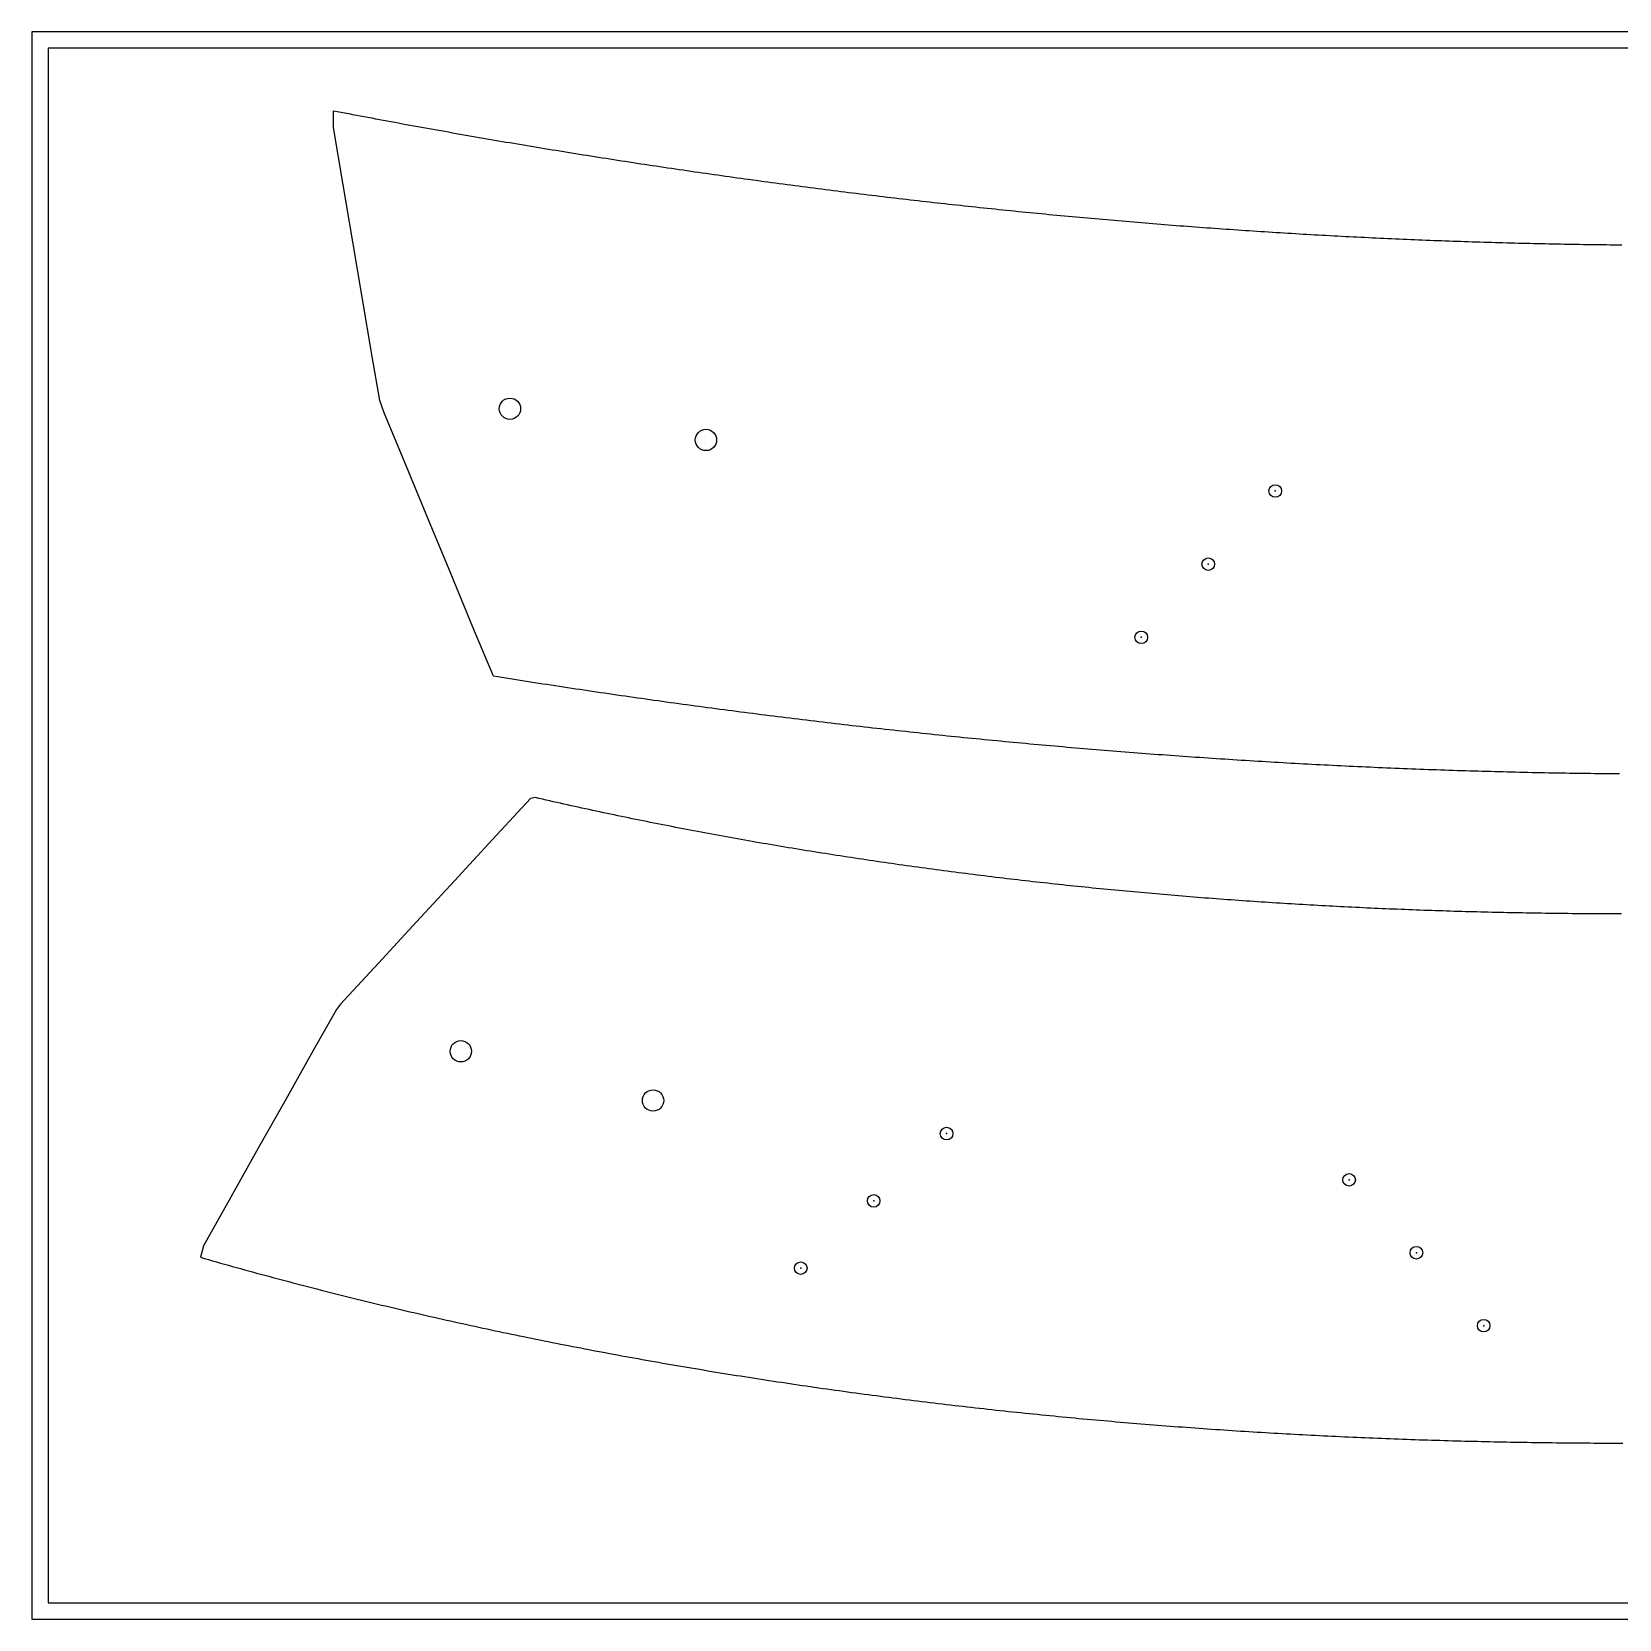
# Model space of a CAD drawing. Extents: x 15 to 497, y 19 to 601.
# Drawn here: x 137.66 to 185.66, y 18.99 to 66.99 of the extents above; entities that cross this region are included whole.
import ezdxf

# ---------------------------------------------------------------- set-up
doc = ezdxf.new("R2010")
doc.units = 0
doc.header["$PDMODE"] = 32
doc.header["$PDSIZE"] = 0.38
doc.layers.get('0').update_dxf_attribs({"linetype": 'CONTINUOUS'})
for name, color, linetype in [('CUT_SHEET', 1, 'CONTINUOUS'), ('DRILLING', 3, 'CONTINUOUS'), ('ENGRAVE', 4, 'CONTINUOUS')]:
    doc.layers.add(name, color=color, linetype=linetype)

# ---------------------------------------------------------------- blocks, each defined once
blk = doc.blocks.new('*U829')
at = {"layer": 'ENGRAVE'}
blk.add_point((0, 0), dxfattribs=at)
blk = doc.blocks.new('*U830')
at = {"layer": 'ENGRAVE', "color": 0, "linetype": 'BYBLOCK'}
for p in [(0, 0), (3, 0), (6, 0)]:
    blk.add_blockref('*U829', p, dxfattribs=at)
blk = doc.blocks.new('*U831')
at = {"layer": 'ENGRAVE'}
blk.add_point((0, 0), dxfattribs=at)
blk = doc.blocks.new('*U832')
at = {"layer": 'ENGRAVE', "color": 0, "linetype": 'BYBLOCK'}
for p in [(0, 0), (3, 0), (6, 0)]:
    blk.add_blockref('*U831', p, dxfattribs=at)
blk = doc.blocks.new('*U843')
at = {"layer": 'ENGRAVE'}
blk.add_point((0, 0), dxfattribs=at)
blk = doc.blocks.new('*U844')
at = {"layer": 'ENGRAVE', "color": 0, "linetype": 'BYBLOCK'}
for p in [(0, 0), (3, 0), (6, 0)]:
    blk.add_blockref('*U843', p, dxfattribs=at)

msp = doc.modelspace()

# ---------------------------------------------------------------- linework, layer by layer
for points in [[(185.662, 44.5464, 0), (185.536, 44.5475, 0), (185.411, 44.5486, 0), (185.285, 44.5499, 0), (185.159, 44.5512, 0), (185.033, 44.5526, 0), (184.908, 44.554, 0), (184.782, 44.5556, 0), (184.656, 44.5572, 0), (184.53, 44.5589, 0), (184.405, 44.5607, 0), (184.279, 44.5625, 0), (184.153, 44.5645, 0), (184.027, 44.5665, 0), (183.902, 44.5686, 0), (183.776, 44.5708, 0), (183.65, 44.573, 0), (183.524, 44.5753, 0), (183.399, 44.5777, 0), (183.273, 44.5802, 0), (183.147, 44.5828, 0), (183.021, 44.5854, 0), (182.896, 44.5881, 0), (182.77, 44.5909, 0), (182.644, 44.5937, 0), (182.519, 44.5967, 0), (182.393, 44.5997, 0), (182.267, 44.6028, 0), (182.141, 44.606, 0), (182.016, 44.6092, 0), (181.89, 44.6125, 0), (181.764, 44.6159, 0), (181.639, 44.6194, 0), (181.513, 44.623, 0), (181.387, 44.6266, 0), (181.261, 44.6303, 0), (181.136, 44.6341, 0), (181.01, 44.6379, 0), (180.884, 44.6419, 0), (180.759, 44.6459, 0), (180.633, 44.65, 0), (180.507, 44.6541, 0), (180.382, 44.6584, 0), (180.256, 44.6627, 0), (180.13, 44.6671, 0), (180.005, 44.6715, 0), (179.879, 44.6761, 0), (179.753, 44.6807, 0), (179.628, 44.6854, 0), (179.502, 44.6901, 0), (179.376, 44.695, 0), (179.251, 44.6999, 0), (179.125, 44.7049, 0), (178.999, 44.7099, 0), (178.874, 44.7151, 0), (178.748, 44.7203, 0), (178.622, 44.7256, 0), (178.497, 44.7309, 0), (178.371, 44.7364, 0), (178.246, 44.7419, 0), (178.12, 44.7475, 0), (177.994, 44.7531, 0), (177.869, 44.7588, 0), (177.743, 44.7647, 0), (177.618, 44.7705, 0), (177.492, 44.7765, 0), (177.366, 44.7825, 0), (177.241, 44.7886, 0), (177.115, 44.7948, 0), (176.99, 44.801, 0), (176.864, 44.8074, 0), (176.738, 44.8138, 0), (176.613, 44.8202, 0), (176.487, 44.8268, 0), (176.362, 44.8334, 0), (176.236, 44.8401, 0), (176.111, 44.8469, 0), (175.985, 44.8537, 0), (175.859, 44.8606, 0), (175.734, 44.8676, 0), (175.608, 44.8746, 0), (175.483, 44.8818, 0), (175.357, 44.889, 0), (175.232, 44.8962, 0), (175.106, 44.9036, 0), (174.981, 44.911, 0), (174.855, 44.9185, 0), (174.73, 44.9261, 0), (174.604, 44.9337, 0), (174.479, 44.9414, 0), (174.353, 44.9492, 0), (174.228, 44.957, 0), (174.102, 44.9649, 0), (173.977, 44.9729, 0), (173.851, 44.981, 0), (173.726, 44.9891, 0), (173.6, 44.9974, 0), (173.475, 45.0056, 0), (173.349, 45.014, 0), (173.224, 45.0224, 0), (173.098, 45.0309, 0), (172.973, 45.0395, 0), (172.847, 45.0481, 0), (172.722, 45.0568, 0), (172.597, 45.0656, 0), (172.471, 45.0745, 0), (172.346, 45.0834, 0), (172.22, 45.0924, 0), (172.095, 45.1014, 0), (171.97, 45.1106, 0), (171.844, 45.1198, 0), (171.719, 45.1291, 0), (171.593, 45.1384, 0), (171.468, 45.1478, 0), (171.343, 45.1573, 0), (171.217, 45.1669, 0), (171.092, 45.1765, 0), (170.966, 45.1862, 0), (170.841, 45.196, 0), (170.716, 45.2058, 0), (170.59, 45.2157, 0), (170.465, 45.2257, 0), (170.34, 45.2357, 0), (170.214, 45.2459, 0), (170.089, 45.256, 0), (169.964, 45.2663, 0), (169.838, 45.2766, 0), (169.713, 45.287, 0), (169.588, 45.2975, 0), (169.463, 45.308, 0), (169.337, 45.3186, 0), (169.212, 45.3293, 0), (169.087, 45.34, 0), (168.961, 45.3508, 0), (168.836, 45.3617, 0), (168.711, 45.3727, 0), (168.586, 45.3837, 0), (168.46, 45.3948, 0), (168.335, 45.4059, 0), (168.21, 45.4171, 0), (168.085, 45.4284, 0), (167.959, 45.4398, 0), (167.834, 45.4512, 0), (167.709, 45.4627, 0), (167.584, 45.4743, 0), (167.459, 45.4859, 0), (167.333, 45.4976, 0), (167.208, 45.5094, 0), (167.083, 45.5212, 0), (166.958, 45.5331, 0), (166.833, 45.5451, 0), (166.708, 45.5571, 0), (166.582, 45.5692, 0), (166.457, 45.5814, 0), (166.332, 45.5937, 0), (166.207, 45.606, 0), (166.082, 45.6183, 0), (165.957, 45.6308, 0), (165.832, 45.6433, 0), (165.707, 45.6559, 0), (165.581, 45.6685, 0), (165.456, 45.6813, 0), (165.331, 45.694, 0), (165.206, 45.7069, 0), (165.081, 45.7198, 0), (164.956, 45.7328, 0), (164.831, 45.7458, 0), (164.706, 45.759, 0), (164.581, 45.7722, 0), (164.456, 45.7854, 0), (164.331, 45.7987, 0), (164.206, 45.8121, 0), (164.081, 45.8256, 0), (163.956, 45.8391, 0), (163.831, 45.8527, 0), (163.706, 45.8663, 0), (163.581, 45.8801, 0), (163.456, 45.8939, 0), (163.331, 45.9077, 0), (163.206, 45.9216, 0), (163.081, 45.9356, 0), (162.956, 45.9497, 0), (162.831, 45.9638, 0), (162.706, 45.978, 0), (162.581, 45.9923, 0), (162.456, 46.0066, 0), (162.331, 46.021, 0), (162.206, 46.0354, 0), (162.081, 46.0499, 0), (161.957, 46.0645, 0), (161.832, 46.0792, 0), (161.707, 46.0939, 0), (161.582, 46.1087, 0), (161.457, 46.1235, 0), (161.332, 46.1384, 0), (161.207, 46.1534, 0), (161.083, 46.1685, 0), (160.958, 46.1836, 0), (160.833, 46.1988, 0), (160.708, 46.214, 0), (160.583, 46.2293, 0), (160.459, 46.2447, 0), (160.334, 46.2601, 0), (160.209, 46.2756, 0), (160.084, 46.2912, 0), (159.959, 46.3068, 0), (159.835, 46.3225, 0), (159.71, 46.3383, 0), (159.585, 46.3541, 0), (159.46, 46.37, 0), (159.336, 46.386, 0), (159.211, 46.402, 0), (159.086, 46.4181, 0), (158.962, 46.4343, 0), (158.837, 46.4505, 0), (158.712, 46.4668, 0), (158.588, 46.4831, 0), (158.463, 46.4995, 0), (158.338, 46.516, 0), (158.214, 46.5326, 0), (158.089, 46.5492, 0), (157.964, 46.5658, 0), (157.84, 46.5826, 0), (157.715, 46.5994, 0), (157.59, 46.6162, 0), (157.466, 46.6332, 0), (157.341, 46.6502, 0), (157.217, 46.6672, 0), (157.092, 46.6844, 0), (156.968, 46.7015, 0), (156.843, 46.7188, 0), (156.718, 46.7361, 0), (156.594, 46.7535, 0), (156.469, 46.7709, 0), (156.345, 46.7884, 0), (156.22, 46.806, 0), (156.096, 46.8236, 0), (155.971, 46.8413, 0), (155.847, 46.8591, 0), (155.722, 46.8769, 0), (155.598, 46.8948, 0), (155.473, 46.9128, 0), (155.349, 46.9308, 0), (155.225, 46.9489, 0), (155.1, 46.967, 0), (154.976, 46.9852, 0), (154.851, 47.0035, 0), (154.727, 47.0218, 0), (154.603, 47.0402, 0), (154.478, 47.0587, 0), (154.354, 47.0772, 0), (154.229, 47.0958, 0), (154.105, 47.1144, 0), (153.981, 47.1331, 0), (153.856, 47.1519, 0), (153.732, 47.1707, 0), (153.608, 47.1896, 0), (153.483, 47.2086, 0), (153.359, 47.2276, 0), (153.235, 47.2467, 0), (153.111, 47.2658, 0), (152.986, 47.2851, 0), (152.862, 47.3043, 0), (152.738, 47.3237, 0), (152.614, 47.3431, 0), (152.489, 47.3625, 0), (152.365, 47.382, 0), (152.241, 47.4016, 0), (152.117, 47.4213, 0), (151.992, 47.441, 0), (151.868, 47.4608, 0), (151.744, 47.4806, 0), (151.62, 47.5005, 0), (150.997, 48.9813, 0), (150.326, 50.6034, 0), (149.655, 52.2255, 0), (148.985, 53.8476, 0), (148.314, 55.4697, 0), (148.176, 55.8422, 0), (147.951, 57.1697, 0), (147.659, 58.9006, 0), (147.367, 60.6315, 0), (147.075, 62.3624, 0), (146.783, 64.0933, 0), (146.776, 64.6014, 0), (146.892, 64.5791, 0), (147.008, 64.5568, 0), (147.123, 64.5347, 0), (147.239, 64.5125, 0), (147.355, 64.4905, 0), (147.471, 64.4684, 0), (147.587, 64.4465, 0), (147.703, 64.4246, 0), (147.819, 64.4027, 0), (147.936, 64.381, 0), (148.052, 64.3592, 0), (148.168, 64.3375, 0), (148.284, 64.3159, 0), (148.4, 64.2944, 0), (148.516, 64.2729, 0), (148.632, 64.2514, 0), (148.748, 64.23, 0), (148.864, 64.2087, 0), (148.98, 64.1874, 0), (149.096, 64.1662, 0), (149.212, 64.1451, 0), (149.328, 64.1239, 0), (149.444, 64.1029, 0), (149.56, 64.0819, 0), (149.676, 64.061, 0), (149.793, 64.0401, 0), (149.909, 64.0193, 0), (150.025, 63.9985, 0), (150.141, 63.9778, 0), (150.257, 63.9572, 0), (150.373, 63.9366, 0), (150.489, 63.9161, 0), (150.605, 63.8956, 0), (150.722, 63.8752, 0), (150.838, 63.8548, 0), (150.954, 63.8345, 0), (151.07, 63.8143, 0), (151.186, 63.7941, 0), (151.302, 63.774, 0), (151.419, 63.7539, 0), (151.535, 63.7339, 0), (151.651, 63.714, 0), (151.767, 63.6941, 0), (151.883, 63.6743, 0), (151.999, 63.6545, 0), (152.116, 63.6348, 0), (152.232, 63.6151, 0), (152.348, 63.5955, 0), (152.464, 63.576, 0), (152.58, 63.5565, 0), (152.697, 63.5371, 0), (152.813, 63.5177, 0), (152.929, 63.4984, 0), (153.045, 63.4791, 0), (153.162, 63.4599, 0), (153.278, 63.4408, 0), (153.394, 63.4217, 0), (153.51, 63.4027, 0), (153.627, 63.3838, 0), (153.743, 63.3649, 0), (153.859, 63.346, 0), (153.975, 63.3272, 0), (154.092, 63.3085, 0), (154.208, 63.2899, 0), (154.324, 63.2712, 0), (154.44, 63.2527, 0), (154.557, 63.2342, 0), (154.673, 63.2158, 0), (154.789, 63.1974, 0), (154.906, 63.1791, 0), (155.022, 63.1609, 0), (155.138, 63.1427, 0), (155.255, 63.1245, 0), (155.371, 63.1065, 0), (155.487, 63.0885, 0), (155.603, 63.0705, 0), (155.72, 63.0526, 0), (155.836, 63.0348, 0), (155.952, 63.017, 0), (156.069, 62.9993, 0), (156.185, 62.9816, 0), (156.301, 62.964, 0), (156.418, 62.9465, 0), (156.534, 62.929, 0), (156.65, 62.9116, 0), (156.767, 62.8942, 0), (156.883, 62.8769, 0), (157, 62.8597, 0), (157.116, 62.8425, 0), (157.232, 62.8254, 0), (157.349, 62.8083, 0), (157.465, 62.7913, 0), (157.581, 62.7744, 0), (157.698, 62.7575, 0), (157.814, 62.7407, 0), (157.931, 62.724, 0), (158.047, 62.7073, 0), (158.163, 62.6906, 0), (158.28, 62.674, 0), (158.396, 62.6575, 0), (158.512, 62.6411, 0), (158.629, 62.6247, 0), (158.745, 62.6083, 0), (158.862, 62.592, 0), (158.978, 62.5758, 0), (159.095, 62.5597, 0), (159.211, 62.5436, 0), (159.327, 62.5275, 0), (159.444, 62.5116, 0), (159.56, 62.4957, 0), (159.677, 62.4798, 0), (159.793, 62.464, 0), (159.909, 62.4483, 0), (160.026, 62.4326, 0), (160.142, 62.417, 0), (160.259, 62.4014, 0), (160.375, 62.386, 0), (160.492, 62.3705, 0), (160.608, 62.3552, 0), (160.725, 62.3399, 0), (160.841, 62.3246, 0), (160.957, 62.3094, 0), (161.074, 62.2943, 0), (161.19, 62.2792, 0), (161.307, 62.2642, 0), (161.423, 62.2493, 0), (161.54, 62.2344, 0), (161.656, 62.2196, 0), (161.773, 62.2048, 0), (161.889, 62.1901, 0), (162.006, 62.1755, 0), (162.122, 62.1609, 0), (162.239, 62.1464, 0), (162.355, 62.132, 0), (162.472, 62.1176, 0), (162.588, 62.1033, 0), (162.704, 62.089, 0), (162.821, 62.0748, 0), (162.937, 62.0606, 0), (163.054, 62.0466, 0), (163.17, 62.0325, 0), (163.287, 62.0186, 0), (163.403, 62.0047, 0), (163.52, 61.9909, 0), (163.636, 61.9771, 0), (163.753, 61.9634, 0), (163.869, 61.9497, 0), (163.986, 61.9361, 0), (164.102, 61.9226, 0), (164.219, 61.9092, 0), (164.335, 61.8958, 0), (164.452, 61.8824, 0), (164.568, 61.8691, 0), (164.685, 61.8559, 0), (164.801, 61.8428, 0), (164.918, 61.8297, 0), (165.034, 61.8167, 0), (165.151, 61.8037, 0), (165.267, 61.7908, 0), (165.384, 61.778, 0), (165.5, 61.7652, 0), (165.617, 61.7525, 0), (165.733, 61.7398, 0), (165.85, 61.7273, 0), (165.967, 61.7147, 0), (166.083, 61.7023, 0), (166.2, 61.6899, 0), (166.316, 61.6776, 0), (166.433, 61.6653, 0), (166.549, 61.6531, 0), (166.666, 61.6409, 0), (166.782, 61.6289, 0), (166.899, 61.6168, 0), (167.015, 61.6049, 0), (167.132, 61.593, 0), (167.248, 61.5812, 0), (167.365, 61.5694, 0), (167.481, 61.5577, 0), (167.598, 61.5461, 0), (167.714, 61.5345, 0), (167.831, 61.523, 0), (167.947, 61.5116, 0), (168.064, 61.5002, 0), (168.18, 61.4889, 0), (168.297, 61.4776, 0), (168.413, 61.4664, 0), (168.53, 61.4553, 0), (168.646, 61.4443, 0), (168.763, 61.4333, 0), (168.879, 61.4223, 0), (168.996, 61.4115, 0), (169.112, 61.4007, 0), (169.229, 61.39, 0), (169.345, 61.3793, 0), (169.462, 61.3687, 0), (169.578, 61.3581, 0), (169.695, 61.3477, 0), (169.811, 61.3372, 0), (169.928, 61.3269, 0), (170.044, 61.3166, 0), (170.161, 61.3064, 0), (170.277, 61.2963, 0), (170.394, 61.2862, 0), (170.51, 61.2761, 0), (170.626, 61.2662, 0), (170.743, 61.2563, 0), (170.859, 61.2465, 0), (170.976, 61.2367, 0), (171.092, 61.227, 0), (171.209, 61.2174, 0), (171.325, 61.2078, 0), (171.442, 61.1983, 0), (171.558, 61.1889, 0), (171.675, 61.1795, 0), (171.791, 61.1702, 0), (171.908, 61.161, 0), (172.024, 61.1518, 0), (172.14, 61.1427, 0), (172.257, 61.1337, 0), (172.373, 61.1247, 0), (172.49, 61.1158, 0), (172.606, 61.1069, 0), (172.723, 61.0982, 0), (172.839, 61.0895, 0), (172.955, 61.0808, 0), (173.072, 61.0722, 0), (173.188, 61.0637, 0), (173.305, 61.0553, 0), (173.421, 61.0469, 0), (173.537, 61.0386, 0), (173.654, 61.0304, 0), (173.77, 61.0222, 0), (173.887, 61.0141, 0), (174.003, 61.006, 0), (174.119, 60.998, 0), (174.236, 60.9901, 0), (174.352, 60.9823, 0), (174.469, 60.9745, 0), (174.585, 60.9668, 0), (174.701, 60.9592, 0), (174.818, 60.9516, 0), (174.934, 60.9441, 0), (175.05, 60.9366, 0), (175.167, 60.9293, 0), (175.283, 60.9219, 0), (175.399, 60.9147, 0), (175.516, 60.9075, 0), (175.632, 60.9004, 0), (175.748, 60.8934, 0), (175.865, 60.8864, 0), (175.981, 60.8795, 0), (176.097, 60.8727, 0), (176.214, 60.8659, 0), (176.33, 60.8592, 0), (176.446, 60.8526, 0), (176.563, 60.846, 0), (176.679, 60.8395, 0), (176.795, 60.8331, 0), (176.911, 60.8267, 0), (177.028, 60.8204, 0), (177.144, 60.8142, 0), (177.26, 60.8081, 0), (177.376, 60.802, 0), (177.493, 60.7959, 0), (177.609, 60.79, 0), (177.725, 60.7841, 0), (177.841, 60.7783, 0), (177.958, 60.7726, 0), (178.074, 60.7669, 0), (178.19, 60.7613, 0), (178.306, 60.7557, 0), (178.423, 60.7503, 0), (178.539, 60.7448, 0), (178.655, 60.7395, 0), (178.771, 60.7342, 0), (178.887, 60.729, 0), (179.004, 60.7239, 0), (179.12, 60.7189, 0), (179.236, 60.7139, 0), (179.352, 60.709, 0), (179.468, 60.7041, 0), (179.584, 60.6993, 0), (179.7, 60.6946, 0), (179.817, 60.69, 0), (179.933, 60.6854, 0), (180.049, 60.6809, 0), (180.165, 60.6764, 0), (180.281, 60.6721, 0), (180.397, 60.6678, 0), (180.513, 60.6636, 0), (180.629, 60.6594, 0), (180.745, 60.6553, 0), (180.862, 60.6513, 0), (180.978, 60.6473, 0), (181.094, 60.6435, 0), (181.21, 60.6397, 0), (181.326, 60.6359, 0), (181.442, 60.6322, 0), (181.558, 60.6286, 0), (181.674, 60.6251, 0), (181.79, 60.6217, 0), (181.906, 60.6183, 0), (182.022, 60.615, 0), (182.138, 60.6117, 0), (182.254, 60.6085, 0), (182.37, 60.6054, 0), (182.486, 60.6024, 0), (182.602, 60.5994, 0), (182.718, 60.5965, 0), (182.834, 60.5937, 0), (182.95, 60.591, 0), (183.066, 60.5883, 0), (183.181, 60.5857, 0), (183.297, 60.5831, 0), (183.413, 60.5807, 0), (183.529, 60.5783, 0), (183.645, 60.5759, 0), (183.761, 60.5737, 0), (183.877, 60.5715, 0), (183.993, 60.5694, 0), (184.109, 60.5673, 0), (184.224, 60.5654, 0), (184.34, 60.5635, 0), (184.456, 60.5617, 0), (184.572, 60.5599, 0), (184.688, 60.5582, 0), (184.803, 60.5566, 0), (184.919, 60.5551, 0), (185.035, 60.5536, 0), (185.151, 60.5522, 0), (185.267, 60.5509, 0), (185.382, 60.5497, 0), (185.498, 60.5485, 0), (185.614, 60.5474, 0), (185.729, 60.5463, 0)], [(185.728, 40.3139, 0), (185.613, 40.3141, 0), (185.497, 40.3143, 0), (185.382, 40.3146, 0), (185.267, 40.315, 0), (185.151, 40.3154, 0), (185.036, 40.316, 0), (184.921, 40.3166, 0), (184.805, 40.3173, 0), (184.69, 40.318, 0), (184.574, 40.3188, 0), (184.459, 40.3197, 0), (184.344, 40.3207, 0), (184.229, 40.3218, 0), (184.113, 40.3229, 0), (183.998, 40.3241, 0), (183.883, 40.3254, 0), (183.768, 40.3267, 0), (183.652, 40.3282, 0), (183.537, 40.3297, 0), (183.422, 40.3313, 0), (183.307, 40.3329, 0), (183.192, 40.3347, 0), (183.077, 40.3365, 0), (182.961, 40.3384, 0), (182.846, 40.3404, 0), (182.731, 40.3424, 0), (182.616, 40.3445, 0), (182.501, 40.3467, 0), (182.386, 40.349, 0), (182.271, 40.3513, 0), (182.156, 40.3538, 0), (182.041, 40.3563, 0), (181.926, 40.3589, 0), (181.811, 40.3615, 0), (181.696, 40.3642, 0), (181.581, 40.3671, 0), (181.466, 40.3699, 0), (181.351, 40.3729, 0), (181.236, 40.376, 0), (181.122, 40.3791, 0), (181.007, 40.3823, 0), (180.892, 40.3856, 0), (180.777, 40.3889, 0), (180.662, 40.3924, 0), (180.548, 40.3959, 0), (180.433, 40.3995, 0), (180.318, 40.4031, 0), (180.203, 40.4069, 0), (180.089, 40.4107, 0), (179.974, 40.4146, 0), (179.859, 40.4186, 0), (179.745, 40.4227, 0), (179.63, 40.4268, 0), (179.515, 40.431, 0), (179.401, 40.4353, 0), (179.286, 40.4397, 0), (179.172, 40.4441, 0), (179.057, 40.4487, 0), (178.943, 40.4533, 0), (178.828, 40.458, 0), (178.714, 40.4628, 0), (178.599, 40.4676, 0), (178.485, 40.4725, 0), (178.37, 40.4776, 0), (178.256, 40.4826, 0), (178.141, 40.4878, 0), (178.027, 40.4931, 0), (177.913, 40.4984, 0), (177.798, 40.5038, 0), (177.684, 40.5093, 0), (177.57, 40.5149, 0), (177.456, 40.5205, 0), (177.341, 40.5263, 0), (177.227, 40.5321, 0), (177.113, 40.538, 0), (176.999, 40.544, 0), (176.884, 40.55, 0), (176.77, 40.5562, 0), (176.656, 40.5624, 0), (176.542, 40.5687, 0), (176.428, 40.5751, 0), (176.314, 40.5815, 0), (176.2, 40.5881, 0), (176.086, 40.5947, 0), (175.972, 40.6014, 0), (175.858, 40.6082, 0), (175.744, 40.6151, 0), (175.63, 40.622, 0), (175.516, 40.629, 0), (175.402, 40.6362, 0), (175.288, 40.6434, 0), (175.174, 40.6506, 0), (175.06, 40.658, 0), (174.946, 40.6654, 0), (174.832, 40.673, 0), (174.719, 40.6806, 0), (174.605, 40.6882, 0), (174.491, 40.696, 0), (174.377, 40.7039, 0), (174.264, 40.7118, 0), (174.15, 40.7198, 0), (174.036, 40.7279, 0), (173.922, 40.7361, 0), (173.809, 40.7444, 0), (173.695, 40.7527, 0), (173.581, 40.7611, 0), (173.468, 40.7697, 0), (173.354, 40.7782, 0), (173.241, 40.7869, 0), (173.127, 40.7957, 0), (173.014, 40.8045, 0), (172.9, 40.8135, 0), (172.787, 40.8225, 0), (172.673, 40.8316, 0), (172.56, 40.8407, 0), (172.446, 40.85, 0), (172.333, 40.8593, 0), (172.219, 40.8688, 0), (172.106, 40.8783, 0), (171.993, 40.8879, 0), (171.879, 40.8976, 0), (171.766, 40.9073, 0), (171.653, 40.9172, 0), (171.539, 40.9271, 0), (171.426, 40.9371, 0), (171.313, 40.9472, 0), (171.2, 40.9574, 0), (171.087, 40.9677, 0), (170.973, 40.978, 0), (170.86, 40.9884, 0), (170.747, 40.999, 0), (170.634, 41.0096, 0), (170.521, 41.0203, 0), (170.408, 41.031, 0), (170.295, 41.0419, 0), (170.182, 41.0528, 0), (170.069, 41.0639, 0), (169.956, 41.075, 0), (169.843, 41.0862, 0), (169.73, 41.0974, 0), (169.617, 41.1088, 0), (169.504, 41.1203, 0), (169.391, 41.1318, 0), (169.278, 41.1434, 0), (169.165, 41.1551, 0), (169.052, 41.1669, 0), (168.939, 41.1788, 0), (168.827, 41.1908, 0), (168.714, 41.2028, 0), (168.601, 41.2149, 0), (168.488, 41.2272, 0), (168.376, 41.2395, 0), (168.263, 41.2519, 0), (168.15, 41.2643, 0), (168.038, 41.2769, 0), (167.925, 41.2896, 0), (167.812, 41.3023, 0), (167.7, 41.3151, 0), (167.587, 41.328, 0), (167.474, 41.341, 0), (167.362, 41.3541, 0), (167.249, 41.3673, 0), (167.137, 41.3805, 0), (167.024, 41.3939, 0), (166.912, 41.4073, 0), (166.799, 41.4208, 0), (166.687, 41.4344, 0), (166.575, 41.4481, 0), (166.462, 41.4619, 0), (166.35, 41.4757, 0), (166.237, 41.4897, 0), (166.125, 41.5037, 0), (166.013, 41.5178, 0), (165.901, 41.532, 0), (165.788, 41.5463, 0), (165.676, 41.5607, 0), (165.564, 41.5752, 0), (165.452, 41.5897, 0), (165.339, 41.6044, 0), (165.227, 41.6191, 0), (165.115, 41.6339, 0), (165.003, 41.6488, 0), (164.891, 41.6638, 0), (164.779, 41.6789, 0), (164.667, 41.6941, 0), (164.555, 41.7093, 0), (164.443, 41.7247, 0), (164.331, 41.7401, 0), (164.219, 41.7556, 0), (164.107, 41.7712, 0), (163.995, 41.7869, 0), (163.883, 41.8027, 0), (163.771, 41.8185, 0), (163.659, 41.8345, 0), (163.547, 41.8505, 0), (163.436, 41.8666, 0), (163.324, 41.8828, 0), (163.212, 41.8991, 0), (163.1, 41.9155, 0), (162.989, 41.932, 0), (162.877, 41.9485, 0), (162.766, 41.9652, 0), (162.654, 41.9819, 0), (162.542, 41.9988, 0), (162.431, 42.0157, 0), (162.32, 42.0327, 0), (162.208, 42.0498, 0), (162.097, 42.0669, 0), (161.985, 42.0842, 0), (161.874, 42.1015, 0), (161.763, 42.119, 0), (161.651, 42.1365, 0), (161.54, 42.1541, 0), (161.429, 42.1718, 0), (161.318, 42.1896, 0), (161.207, 42.2075, 0), (161.096, 42.2255, 0), (160.985, 42.2435, 0), (160.873, 42.2617, 0), (160.763, 42.2799, 0), (160.652, 42.2982, 0), (160.541, 42.3166, 0), (160.43, 42.3351, 0), (160.319, 42.3537, 0), (160.208, 42.3724, 0), (160.097, 42.3911, 0), (159.987, 42.41, 0), (159.876, 42.4289, 0), (159.766, 42.448, 0), (159.655, 42.4671, 0), (159.544, 42.4863, 0), (159.434, 42.5056, 0), (159.324, 42.525, 0), (159.213, 42.5445, 0), (159.103, 42.564, 0), (158.992, 42.5837, 0), (158.882, 42.6034, 0), (158.772, 42.6233, 0), (158.662, 42.6432, 0), (158.552, 42.6632, 0), (158.442, 42.6833, 0), (158.332, 42.7035, 0), (158.222, 42.7238, 0), (158.112, 42.7442, 0), (158.002, 42.7646, 0), (157.892, 42.7852, 0), (157.782, 42.8058, 0), (157.672, 42.8266, 0), (157.562, 42.8474, 0), (157.453, 42.8683, 0), (157.343, 42.8894, 0), (157.233, 42.9105, 0), (157.124, 42.9317, 0), (157.014, 42.953, 0), (156.905, 42.9744, 0), (156.795, 42.9958, 0), (156.686, 43.0174, 0), (156.577, 43.0391, 0), (156.467, 43.0608, 0), (156.358, 43.0827, 0), (156.249, 43.1046, 0), (156.14, 43.1267, 0), (156.03, 43.1488, 0), (155.921, 43.171, 0), (155.812, 43.1933, 0), (155.703, 43.2157, 0), (155.594, 43.2382, 0), (155.485, 43.2608, 0), (155.377, 43.2835, 0), (155.268, 43.3063, 0), (155.159, 43.3292, 0), (155.05, 43.3521, 0), (154.942, 43.3752, 0), (154.833, 43.3984, 0), (154.724, 43.4216, 0), (154.616, 43.445, 0), (154.507, 43.4684, 0), (154.399, 43.492, 0), (154.29, 43.5156, 0), (154.182, 43.5393, 0), (154.074, 43.5631, 0), (153.965, 43.5871, 0), (153.857, 43.6111, 0), (153.749, 43.6352, 0), (153.641, 43.6594, 0), (153.533, 43.6837, 0), (153.425, 43.7081, 0), (153.317, 43.7326, 0), (153.209, 43.7572, 0), (153.101, 43.7819, 0), (152.993, 43.8066, 0), (152.885, 43.8315, 0), (152.736, 43.8059, 0), (151.587, 42.5618, 0), (150.437, 41.3178, 0), (149.288, 40.0738, 0), (148.138, 38.8298, 0), (146.989, 37.5858, 0)], [(146.989, 37.5858, 0), (146.87, 37.4276, 0), (146.167, 36.1806, 0), (145.336, 34.7047, 0), (144.506, 33.2287, 0), (143.675, 31.7527, 0), (142.844, 30.2767, 0), (142.76, 29.9314, 0), (142.881, 29.8967, 0), (143.002, 29.8621, 0), (143.123, 29.8276, 0), (143.244, 29.7932, 0), (143.365, 29.759, 0), (143.486, 29.7249, 0), (143.607, 29.6909, 0), (143.728, 29.657, 0), (143.85, 29.6233, 0), (143.971, 29.5896, 0), (144.092, 29.5561, 0), (144.213, 29.5228, 0), (144.335, 29.4895, 0), (144.456, 29.4564, 0), (144.577, 29.4234, 0), (144.699, 29.3905, 0), (144.82, 29.3577, 0), (144.942, 29.3251, 0), (145.063, 29.2926, 0), (145.185, 29.2602, 0), (145.306, 29.2279, 0), (145.428, 29.1958, 0), (145.55, 29.1637, 0), (145.671, 29.1318, 0), (145.793, 29.1, 0), (145.915, 29.0684, 0), (146.036, 29.0368, 0), (146.158, 29.0054, 0), (146.28, 28.9741, 0), (146.402, 28.9429, 0), (146.524, 28.9119, 0), (146.646, 28.8809, 0), (146.768, 28.8501, 0), (146.89, 28.8194, 0), (147.012, 28.7888, 0), (147.134, 28.7584, 0), (147.256, 28.728, 0), (147.378, 28.6978, 0), (147.5, 28.6677, 0), (147.622, 28.6377, 0), (147.744, 28.6078, 0), (147.867, 28.5781, 0), (147.989, 28.5484, 0), (148.111, 28.5189, 0), (148.233, 28.4895, 0), (148.356, 28.4602, 0), (148.478, 28.4311, 0), (148.6, 28.402, 0), (148.723, 28.3731, 0), (148.845, 28.3443, 0), (148.968, 28.3156, 0), (149.09, 28.287, 0), (149.213, 28.2586, 0), (149.335, 28.2302, 0), (149.458, 28.202, 0), (149.58, 28.1739, 0), (149.703, 28.1459, 0), (149.826, 28.118, 0), (149.948, 28.0902, 0), (150.071, 28.0626, 0), (150.194, 28.0351, 0), (150.316, 28.0076, 0), (150.439, 27.9803, 0), (150.562, 27.9531, 0), (150.685, 27.9261, 0), (150.808, 27.8991, 0), (150.93, 27.8722, 0), (151.053, 27.8455, 0), (151.176, 27.8189, 0), (151.299, 27.7924, 0), (151.422, 27.766, 0), (151.545, 27.7397, 0), (151.668, 27.7135, 0), (151.791, 27.6875, 0), (151.914, 27.6615, 0), (152.037, 27.6357, 0), (152.16, 27.61, 0), (152.284, 27.5844, 0), (152.407, 27.5589, 0), (152.53, 27.5335, 0), (152.653, 27.5082, 0), (152.776, 27.4831, 0), (152.899, 27.458, 0), (153.023, 27.4331, 0), (153.146, 27.4083, 0), (153.269, 27.3835, 0), (153.393, 27.3589, 0), (153.516, 27.3344, 0), (153.639, 27.31, 0), (153.763, 27.2858, 0), (153.886, 27.2616, 0), (154.01, 27.2375, 0), (154.133, 27.2136, 0), (154.256, 27.1898, 0), (154.38, 27.166, 0), (154.503, 27.1424, 0), (154.627, 27.1189, 0), (154.751, 27.0955, 0), (154.874, 27.0722, 0), (154.998, 27.049, 0), (155.121, 27.0259, 0), (155.245, 27.003, 0), (155.369, 26.9801, 0), (155.492, 26.9573, 0), (155.616, 26.9347, 0), (155.74, 26.9121, 0), (155.863, 26.8897, 0), (155.987, 26.8674, 0), (156.111, 26.8451, 0), (156.235, 26.823, 0), (156.359, 26.801, 0), (156.482, 26.7791, 0), (156.606, 26.7573, 0), (156.73, 26.7356, 0), (156.854, 26.714, 0), (156.978, 26.6926, 0), (157.102, 26.6712, 0), (157.226, 26.6499, 0), (157.35, 26.6287, 0), (157.474, 26.6077, 0), (157.598, 26.5867, 0), (157.722, 26.5659, 0), (157.846, 26.5451, 0), (157.97, 26.5245, 0), (158.094, 26.5039, 0), (158.218, 26.4835, 0), (158.342, 26.4631, 0), (158.466, 26.4429, 0), (158.59, 26.4228, 0), (158.714, 26.4027, 0), (158.839, 26.3828, 0), (158.963, 26.363, 0), (159.087, 26.3433, 0), (159.211, 26.3237, 0), (159.335, 26.3041, 0), (159.46, 26.2847, 0), (159.584, 26.2654, 0), (159.708, 26.2462, 0), (159.832, 26.2271, 0), (159.957, 26.2081, 0), (160.081, 26.1892, 0), (160.205, 26.1704, 0), (160.33, 26.1517, 0), (160.454, 26.133, 0), (160.578, 26.1145, 0), (160.703, 26.0961, 0), (160.827, 26.0778, 0), (160.952, 26.0596, 0), (161.076, 26.0415, 0), (161.201, 26.0235, 0), (161.325, 26.0056, 0), (161.449, 25.9878, 0), (161.574, 25.9701, 0), (161.698, 25.9524, 0), (161.823, 25.9349, 0), (161.947, 25.9175, 0), (162.072, 25.9002, 0), (162.197, 25.883, 0), (162.321, 25.8659, 0), (162.446, 25.8489, 0), (162.57, 25.8319, 0), (162.695, 25.8151, 0), (162.82, 25.7984, 0), (162.944, 25.7818, 0), (163.069, 25.7652, 0), (163.194, 25.7488, 0), (163.318, 25.7325, 0), (163.443, 25.7162, 0), (163.568, 25.7001, 0), (163.692, 25.6841, 0), (163.817, 25.6681, 0), (163.942, 25.6523, 0), (164.067, 25.6366, 0), (164.191, 25.6209, 0), (164.316, 25.6054, 0), (164.441, 25.5899, 0), (164.566, 25.5746, 0), (164.69, 25.5593, 0), (164.815, 25.5442, 0), (164.94, 25.5291, 0), (165.065, 25.5141, 0), (165.19, 25.4993, 0), (165.315, 25.4845, 0), (165.44, 25.4698, 0), (165.564, 25.4553, 0), (165.689, 25.4408, 0), (165.814, 25.4264, 0), (165.939, 25.4121, 0), (166.064, 25.3979, 0), (166.189, 25.3839, 0), (166.314, 25.3699, 0), (166.439, 25.356, 0), (166.564, 25.3422, 0), (166.689, 25.3285, 0), (166.814, 25.3149, 0), (166.939, 25.3013, 0), (167.064, 25.2879, 0), (167.189, 25.2746, 0), (167.314, 25.2614, 0), (167.439, 25.2483, 0), (167.564, 25.2352, 0), (167.689, 25.2223, 0), (167.814, 25.2095, 0), (167.939, 25.1967, 0), (168.065, 25.1841, 0), (168.19, 25.1715, 0), (168.315, 25.1591, 0), (168.44, 25.1467, 0), (168.565, 25.1344, 0), (168.69, 25.1222, 0), (168.815, 25.1102, 0), (168.941, 25.0982, 0), (169.066, 25.0863, 0), (169.191, 25.0745, 0), (169.316, 25.0628, 0), (169.441, 25.0512, 0), (169.567, 25.0397, 0), (169.692, 25.0283, 0), (169.817, 25.017, 0), (169.942, 25.0057, 0), (170.067, 24.9946, 0), (170.193, 24.9836, 0), (170.318, 24.9726, 0), (170.443, 24.9618, 0), (170.569, 24.951, 0), (170.694, 24.9404, 0), (170.819, 24.9298, 0), (170.944, 24.9193, 0), (171.07, 24.909, 0), (171.195, 24.8987, 0), (171.32, 24.8885, 0), (171.446, 24.8784, 0), (171.571, 24.8684, 0), (171.696, 24.8585, 0), (171.822, 24.8487, 0), (171.947, 24.8389, 0), (172.073, 24.8293, 0), (172.198, 24.8198, 0), (172.323, 24.8103, 0), (172.449, 24.801, 0), (172.574, 24.7917, 0), (172.7, 24.7826, 0), (172.825, 24.7735, 0), (172.95, 24.7645, 0), (173.076, 24.7556, 0), (173.201, 24.7468, 0), (173.327, 24.7381, 0), (173.452, 24.7295, 0), (173.578, 24.721, 0), (173.703, 24.7126, 0), (173.829, 24.7042, 0), (173.954, 24.696, 0), (174.08, 24.6878, 0), (174.205, 24.6798, 0), (174.331, 24.6718, 0), (174.456, 24.6639, 0), (174.582, 24.6561, 0), (174.707, 24.6484, 0), (174.833, 24.6408, 0), (174.958, 24.6333, 0), (175.084, 24.6259, 0), (175.209, 24.6185, 0), (175.335, 24.6113, 0), (175.46, 24.6041, 0), (175.586, 24.5971, 0), (175.711, 24.5901, 0), (175.837, 24.5832, 0), (175.963, 24.5764, 0), (176.088, 24.5697, 0), (176.214, 24.5631, 0), (176.339, 24.5566, 0), (176.465, 24.5501, 0), (176.591, 24.5438, 0), (176.716, 24.5375, 0), (176.842, 24.5313, 0), (176.967, 24.5253, 0), (177.093, 24.5193, 0), (177.219, 24.5134, 0), (177.344, 24.5076, 0), (177.47, 24.5018, 0), (177.596, 24.4962, 0), (177.721, 24.4906, 0), (177.847, 24.4852, 0), (177.972, 24.4798, 0), (178.098, 24.4745, 0), (178.224, 24.4693, 0), (178.349, 24.4642, 0), (178.475, 24.4592, 0), (178.601, 24.4542, 0), (178.726, 24.4494, 0), (178.852, 24.4446, 0), (178.978, 24.44, 0), (179.103, 24.4354, 0), (179.229, 24.4309, 0), (179.355, 24.4265, 0), (179.481, 24.4221, 0), (179.606, 24.4179, 0), (179.732, 24.4137, 0), (179.858, 24.4097, 0), (179.983, 24.4057, 0), (180.109, 24.4018, 0), (180.235, 24.398, 0), (180.36, 24.3943, 0), (180.486, 24.3906, 0), (180.612, 24.3871, 0), (180.738, 24.3836, 0), (180.863, 24.3802, 0), (180.989, 24.3769, 0), (181.115, 24.3737, 0), (181.241, 24.3706, 0), (181.366, 24.3676, 0), (181.492, 24.3646, 0), (181.618, 24.3617, 0), (181.744, 24.359, 0), (181.869, 24.3563, 0), (181.995, 24.3536, 0), (182.121, 24.3511, 0), (182.247, 24.3487, 0), (182.372, 24.3463, 0), (182.498, 24.344, 0), (182.624, 24.3418, 0), (182.75, 24.3397, 0), (182.875, 24.3377, 0), (183.001, 24.3357, 0), (183.127, 24.3339, 0), (183.253, 24.3321, 0), (183.378, 24.3304, 0), (183.504, 24.3288, 0), (183.63, 24.3273, 0), (183.756, 24.3258, 0), (183.881, 24.3245, 0), (184.007, 24.3232, 0), (184.133, 24.322, 0), (184.259, 24.3209, 0), (184.385, 24.3199, 0), (184.51, 24.3189, 0), (184.636, 24.318, 0), (184.762, 24.3173, 0), (184.888, 24.3166, 0), (185.013, 24.3159, 0), (185.139, 24.3154, 0), (185.265, 24.3149, 0), (185.391, 24.3146, 0), (185.517, 24.3143, 0), (185.642, 24.3141, 0), (185.768, 24.3139, 0)]]:
    msp.add_polyline3d(points)
at = {"layer": 'CUT_SHEET'}
for points in [[(137.6559, 66.9881), (137.6559, 18.9881), (233.6559, 18.9881), (233.6559, 66.9881)], [(138.1559, 66.4881), (138.1559, 19.4881), (233.1559, 19.4881), (233.1559, 66.4881)]]:
    msp.add_lwpolyline(points, close=True, dxfattribs=at)
at = {"layer": 'DRILLING'}
for centre in [(152.1145, 55.5879), (158.0399, 54.6444), (150.6297, 36.1625), (156.4419, 34.6731)]:
    msp.add_circle(centre, 0.3225, dxfattribs=at)

# ---------------------------------------------------------------- block references
at = {"layer": 'ENGRAVE', "xscale": -1, "rotation": 227.5208548045061}
msp.add_blockref('*U844', (171.2035, 48.678), dxfattribs=at)
at = {"layer": 'ENGRAVE'}
for name, p, rotation in [('*U832', (160.9074, 29.6036), 42.69657407038214), ('*U830', (181.5566, 27.8641), 132.6965740703821)]:
    msp.add_blockref(name, p, dxfattribs=dict(at, rotation=rotation))

doc.saveas('drawing.dxf')
